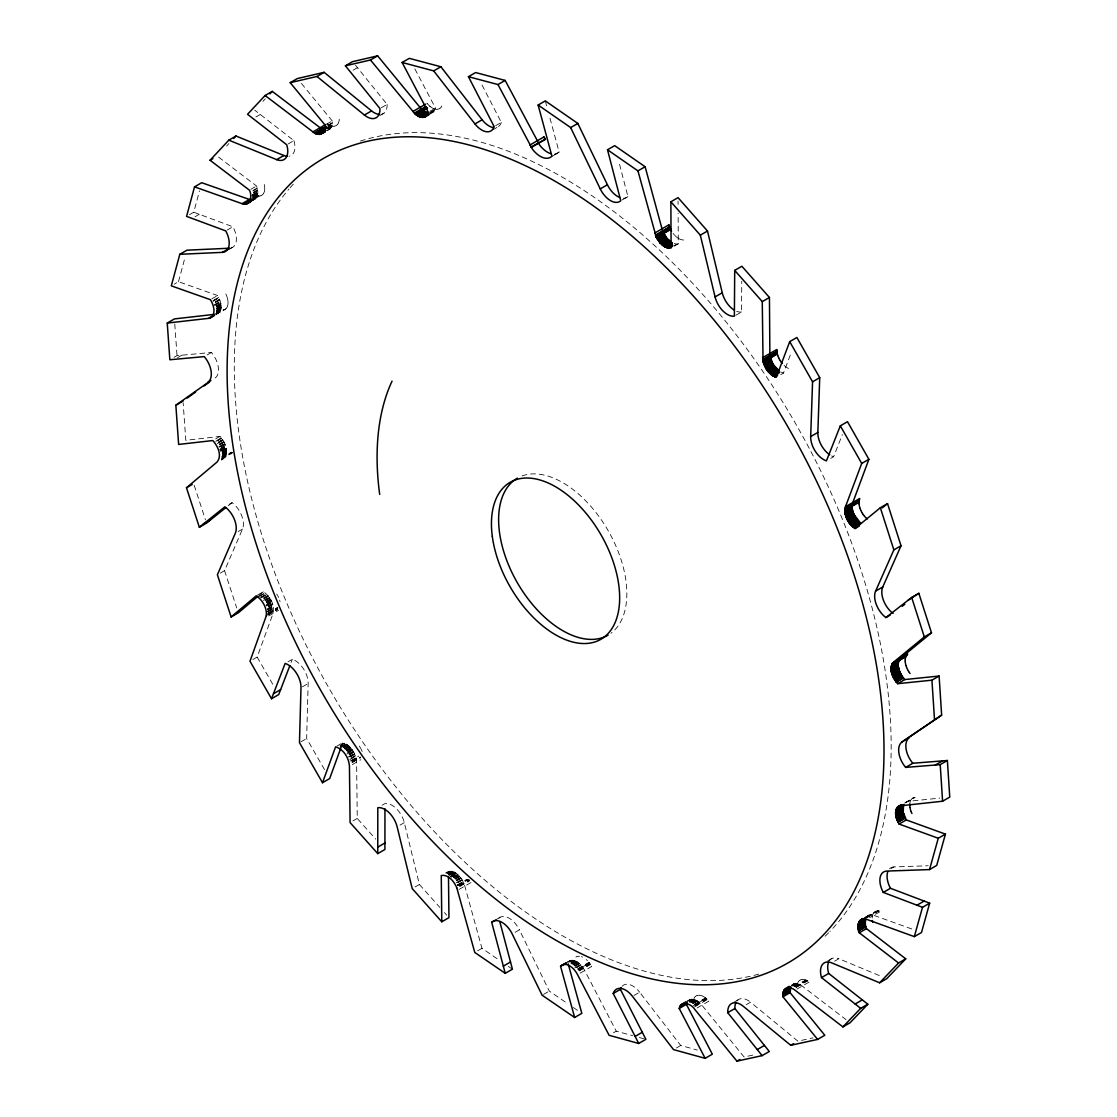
<?xml version="1.0" encoding="UTF-8"?>
<svg xmlns="http://www.w3.org/2000/svg" width="1117" height="1117" viewBox="0 0 1117 1117"><rect width="100%" height="100%" fill="white"/><g stroke="black" fill="none" stroke-linecap="round" stroke-linejoin="round"><path stroke-width="0.75" stroke-dasharray="5 3.75" d="M249.259 199.538L256.198 195.531L259.521 195.992L252.568 199.999C258.949 199.035 258.488 190.532 256.561 185.994L217.229 156.101M735.796 315.301L741.534 311.992L741.758 281.247M215.776 314.715L225.592 309.046L215.972 314.184C224.126 311.866 221.012 300.738 217.592 295.544L178.483 281.707L174.182 284.193M228.008 303.531L228.036 302.19M221.585 460.134C230.688 454.745 225.704 442.346 219.979 436.412L185.799 440.307L183.146 402.79M324.558 769.669L306.644 738.491L308.152 683.506A18.333 10.584 60 0 0 292.319 659.295L288.018 661.781M264.687 189.848L264.743 188.522M872.195 918.104L872.265 916.792M329.766 129.251L331.917 125.928L332.224 120.915L300.641 82.504M339.135 120.594L339.261 119.184M796.966 986.395L797.091 984.999M227.77 305.234L227.966 304.019M909.852 803.43L910.062 802.229M264.38 191.496L264.617 190.309M872.335 916.317L872.586 915.144M338.758 122.172L339.051 120.985M797.175 984.594C797.72 982.304 792.805 983.532 791.702 985.25M189.443 214.715L193.744 212.23L199.496 190.909M178.483 281.707L185.199 256.812M414.868 68.905L435.49 108.112L433.661 111.826L430.296 113.32M227.282 306.728L227.673 305.667M252.847 659.561L257.147 657.075L273.065 613.442C275.201 605.177 270.188 596.296 263.43 591.675L257.706 594.984M340.978 747.594L342.765 742.693C350.933 745.165 356.1 753.919 356.602 762.129L357.258 818.44L375.703 839.132M910.16 801.797L910.55 800.735M780.643 374.753L783.506 373.092L791.408 352.05M291.09 662.479L292.319 659.295M830.727 458.375L833.603 456.727L842.386 434.555M263.835 192.934L264.24 191.915M872.726 914.739L873.145 913.734M220.272 573.133L224.573 570.647L242.501 529.081A18.333 10.584 60 0 0 232.057 502.664L227.756 505.135M338.158 123.54L338.619 122.549M797.636 983.044L798.11 982.066M441.313 106.925L441.857 105.892M866.387 917.378L868.454 915.312L872.279 914.795L913.552 929.609M693.908 998.542L694.453 997.523M226.569 308.013L227.128 307.105M910.704 800.372L911.277 799.465M263.053 194.121L263.64 193.283M873.34 913.371L873.927 912.547M337.32 124.643L337.948 123.861M798.32 981.745L798.948 980.963M687.723 1001.265C691.968 996.434 698.921 1001.237 701.895 1005.202L744.104 1057.003L754.184 1054.797M221.375 459.562L232.238 452.636M440.419 107.958L441.103 107.19M694.676 997.258L695.36 996.504M231.177 453.893L232.113 452.874L222.311 458.528M262.9 101.396L265.246 98.882M226.611 146.062L228.943 143.548M567.729 962.198C573.984 956.543 581.943 964.879 584.708 970.519L616.277 1031.173L632.725 1035.696M226.374 308.292L225.201 309.325M904.63 803.067L908.023 801.364L939.746 798.11M911.486 799.186L912.659 798.18M262.076 195.042L262.816 194.4M259.465 595.012L263.43 591.675M874.164 912.268L874.918 911.64M228.189 505.764L232.057 502.664M336.301 125.481L337.055 124.909M799.213 980.712L799.981 980.154M912.268 798.446L914.963 797.356L905.147 803.025M439.344 108.698L440.154 108.167M695.64 996.294L696.45 995.764M255.947 116.95L260.247 114.465M353.154 70.176L357.454 67.69M288.172 143.939L293.911 140.63L254.718 110.164M326.485 124.224L332.224 120.915M328.035 125.202L332.335 122.73M328.035 125.369L332.335 122.884M328.007 125.676L332.308 123.191M326.038 127.98L332.238 124.406M325.047 128.916L332.112 124.992M327.616 128.413L331.917 125.928M327.518 128.664L331.819 126.179M327.49 128.79L331.791 126.305M328.524 128.916L331.4 127.268M328.272 129.335L331.204 127.547M328.133 129.53L330.995 127.869M327.518 130.312L330.674 128.371M327.407 130.452L330.269 128.79M381.372 107.721L387.11 104.412L355.499 65.275M194.972 216.768L199.273 214.282M250.822 189.318L256.561 185.994M379.71 115.637L384.011 113.152M252.931 190.602L257.189 187.949M253 190.965L257.301 188.48M253.294 192.347L257.608 189.862M253.35 192.696L257.622 190.099M253.377 193.073L257.678 190.588M252.065 195.028L257.804 191.719M252.065 195.363L257.804 192.04M252.079 195.517L257.818 192.194M252.065 195.852L257.804 192.529M252.065 196.774L257.804 193.45M253.433 196.341L257.734 193.855M253.377 196.801L257.734 194.051M253.266 197.541L257.566 195.056M253.126 197.988L257.427 195.503M253.084 198.198L257.385 195.712M253 198.407L257.301 195.922M250.85 199.957L258.879 196.02L251.925 200.027M251.465 200.041L258.404 196.034M252.051 200.013L260.596 195.796M252.791 200.32L255.975 198.323M252.079 200.865L255.137 199.049M429.752 111.421L435.49 108.112M429.347 112.873L435.085 109.564L430.617 112.384M227.17 230.074L232.908 226.765A18.333 10.584 60 0 1 229.571 248.225M429.863 113.683L434.471 110.806M429.417 114.451L433.661 111.826M228.413 249.789L232.713 247.304M495.585 125.76L501.324 122.437L480.813 82.658M492.653 129.935L498.391 126.626M211.853 298.853L217.592 295.544M214.338 299.887L218.639 297.401M212.984 300.892L218.723 297.583M213.152 301.255L218.89 297.932M215.232 301.813L219.532 299.328M219.616 299.579L215.316 302.065L219.672 299.691M215.497 302.567L219.798 300.082M214.492 304.592L220.231 301.283M214.646 305.123L220.328 301.646M214.729 305.5L220.468 302.19M216.433 305.709L220.733 303.224M216.516 306.184L220.817 303.698M216.558 306.393L220.859 303.908M216.6 306.728L220.901 304.243M216.74 307.58L221.04 305.109M216.754 308.152L221.068 305.667M216.782 308.404L221.096 305.918M216.782 308.683L221.082 306.198M216.81 309.381L221.124 306.896M216.768 310.023L221.068 307.538M216.754 310.289L221.068 307.817M216.726 310.512L221.026 308.027M216.684 311.043L220.984 308.557M216.53 311.727L220.831 309.241M216.419 312.16L220.775 309.521M216.335 312.537L220.635 310.051M215.944 313.5L220.342 310.735M215.776 313.835L220.189 311.112M216.461 314.1L219.337 312.439M174.14 357.272L177.017 355.625L211.434 352.469A18.333 10.584 60 0 1 215.218 377.951M177.561 357.663L181.876 355.178M207.134 354.955L211.434 352.469M554.814 154.495L559.114 152.01L549.313 115.735M552.119 156.352L557.858 153.043M622.197 199.915L627.936 196.606L618.734 161.253M215.665 438.897L219.979 436.412M217.033 440.433L221.334 437.948M215.707 441.41L221.445 438.101M217.368 440.908L221.683 438.423M218.29 442.137L222.59 439.651M218.415 442.36L222.73 439.875M218.499 442.458L222.8 439.972M217.284 443.672L223.023 440.363M219.407 443.952L223.707 441.48M219.588 444.315L223.972 441.983L219.672 444.468M219.854 444.859L224.154 442.374M218.932 446.688L224.671 443.379M219.127 447.177L224.866 443.868M220.663 446.563L224.964 444.077M220.789 446.912L225.089 444.44M221.152 447.805L225.452 445.32M219.909 449.257L225.634 445.934M219.993 449.523L225.732 446.2M220.077 449.83L225.816 446.521M220.3 450.584L226.039 447.275M220.454 451.324L226.192 448.001M221.976 450.793L226.276 448.322M222.004 451.059L226.304 448.573M222.129 451.659L226.43 449.174M222.213 452.497L226.514 450.011M222.255 452.832L226.556 450.36M222.255 453.027L226.556 450.542M222.297 453.502L226.611 451.017M222.283 454.41L226.583 451.924M222.269 454.898L226.597 452.273M222.269 455.219L226.569 452.734M222.101 456.183L226.402 453.697M222.032 456.588L226.36 454.033M222.004 456.797L226.304 454.312M221.585 458.054L231.526 452.12M221.389 458.431L231.428 452.399M222.437 458.305L232.448 452.413M673.774 245.67L678.284 243.785L678.117 213.04M673.984 246.271L678.284 243.785M238.2 531.566L242.501 529.081M259.2 596.031L265.078 592.82M259.605 596.38L265.343 593.071M260.666 597.302L266.405 593.993M260.847 597.483L266.67 594.244M261.21 597.874L266.949 594.551M263.5 597.944L267.801 595.459M263.752 598.251L268.164 595.892M264.115 598.712L268.415 596.227M263.375 600.415L269.113 597.092M265.106 600.024L269.406 597.553M265.246 600.22L269.546 597.735M265.441 600.541L269.755 598.07M265.986 601.351L270.286 598.866M266.307 601.951L270.621 599.466M266.46 602.203L270.761 599.717M266.614 602.51L270.914 600.024M267.019 603.222L271.319 600.737M267.354 603.976L271.654 601.491M266.069 605.107L271.808 601.798M266.167 605.372L271.906 602.063M266.446 605.986L272.185 602.677M268.192 606.042L272.492 603.557M268.317 606.405L272.632 603.92M268.387 606.615L272.688 604.129M268.555 607.103L272.855 604.618M267.368 608.96L273.106 605.651M267.48 609.351L273.218 606.028M267.508 609.505L273.246 606.196M267.591 609.868L273.33 606.559M267.759 611.013L273.497 607.704M267.829 611.404L273.567 608.095M267.829 611.502L273.567 608.193M267.871 611.739L273.595 608.43M267.898 613.051L277.812 607.327M267.912 613.401L277.826 607.634L267.885 613.708M267.885 613.875L277.784 608.151M267.871 614.476L277.77 608.765M267.787 614.839L277.686 609.1M267.745 615.16L277.658 609.435M268.764 615.928L278.622 610.231M302.414 686.815L308.152 683.506M300.906 741.814L306.644 738.491M337.027 746.002L342.765 742.693M339.931 745.597L344.357 743.168M340.336 745.793L344.636 743.308M340.001 747.119L345.921 743.922M340.266 747.287L346.005 743.964M342.011 746.659L346.312 744.173M342.933 747.231L347.247 744.76M343.212 747.455L347.652 745.053M343.631 747.79L347.945 745.304M344.427 748.418L348.727 745.933M344.79 748.767L349.09 746.282M344.944 748.907L349.258 746.421M345.209 749.172L349.509 746.687M345.851 749.8L350.152 747.315M346.284 750.303L350.584 747.818M346.479 750.498L350.78 748.027M346.689 750.764L350.989 748.278M347.205 751.378L351.506 748.893M347.68 752.034L351.981 749.549M347.89 752.299L352.19 749.814M348.043 752.551L352.344 750.066M346.996 753.919L352.735 750.61M348.937 753.933L353.237 751.448M349.146 754.254L353.447 751.769M349.258 754.464L353.558 751.978M349.537 754.924L353.838 752.439M348.602 756.768L354.34 753.458M348.797 757.144L354.536 753.835M350.291 756.474L354.592 753.989M350.473 756.837L354.773 754.352M350.933 758.038L355.234 755.553M351.143 758.541L355.401 755.944M349.803 759.616L355.527 756.307M350.207 761.04L358.725 756.125M351.757 760.607L358.836 756.474M351.799 760.733L358.878 756.642M351.869 761.138L358.906 756.879M352.037 761.836L360.512 756.935M352.078 762.269L360.554 757.354M352.148 762.632L360.623 757.745M352.302 764.614L360.777 759.728M352.958 820.925L357.258 818.44M382.098 805.231L384.96 803.57A18.333 10.584 60 0 1 404.312 822.657L419.392 884.482L439.861 907.437M399.998 825.142L404.312 822.657M415.091 886.968L419.392 884.482M445.557 873.005C454.284 866.974 462.745 878.479 464.812 886.116L481.958 948.333L499.955 960.648M446.8 872.754L450.053 871.106M446.73 873.606L451.296 871.162M447.289 873.731L451.589 871.246M448.168 873.913L452.483 871.428M448.462 874.025L452.874 871.567M448.88 874.192L453.181 871.707M449.662 874.499L453.963 872.014M450.053 874.709L454.354 872.223M450.207 874.779L454.521 872.293M449.048 875.77L454.787 872.461M451.17 875.323L455.485 872.852M451.659 875.672L455.959 873.187M450.43 876.636L456.169 873.312M450.668 876.817L456.406 873.508M451.24 877.236L456.979 873.927M453.237 876.915L457.537 874.429M453.474 877.11L457.775 874.625M453.67 877.292L457.97 874.806M454.13 877.711L458.431 875.225M454.773 878.395L459.073 875.91M455.024 878.646L459.324 876.161M455.164 878.828L459.478 876.342M455.527 879.205L459.827 876.719M456.197 880.084L460.511 877.599M456.462 880.405L460.762 877.92M456.56 880.559L460.874 878.074M456.811 880.866L461.112 878.381M456.085 882.793L461.824 879.484M457.816 882.43L462.061 879.847M457.97 882.653L462.27 880.168M457.272 884.873L467.171 879.149M457.481 885.25L467.353 879.484M457.537 885.362L467.451 879.651M457.635 885.613L467.534 879.889M459.157 884.957L469.014 879.274M459.492 885.641L469.349 879.945M459.645 886.102L469.503 880.391M459.813 886.479L469.671 880.782M459.073 889.425L471.765 882.109M495.892 919.71L500.193 917.239M477.657 950.818L481.958 948.333M515.105 932.332L519.405 929.847L549.285 991.072L567.673 1003.666M566.808 962.309L570.145 960.508M568.008 961.946L571.122 960.271M568.358 961.905L571.499 960.243M569.321 961.849L572.197 960.187M569.684 961.891L572.7 960.243M569.838 961.891L572.965 960.299M570.731 962.03L573.607 960.383M571.206 962.184L574.264 960.564M571.639 962.323L574.515 960.662M570.773 963.329L575.073 960.843M571.359 963.608L575.66 961.123M571.597 963.706L575.897 961.22M571.806 963.817L576.107 961.332M572.281 964.055L576.581 961.569M572.965 964.502L577.266 962.016M573.244 964.655L577.545 962.17M573.412 964.781L577.712 962.296M573.789 965.032L578.089 962.547M574.571 965.674L578.871 963.189M574.864 965.898L579.178 963.413M574.99 966.01L579.29 963.524M575.269 966.233L579.569 963.762M574.71 967.936L580.449 964.627M580.742 964.906L576.442 967.392L580.812 964.99M576.693 967.657L580.994 965.172M577.671 968.83L588.91 962.337L591.647 966.512L578.969 973.829M577.908 969.095L589.413 962.98L578.173 969.472M578.02 969.249L589.273 962.756L587.765 960.983M578.285 969.626L589.539 963.133L591.647 966.512M578.746 970.212L589.985 963.72M578.997 970.631L590.251 964.166M579.234 970.994L590.488 964.502M543.546 994.381L549.285 991.072M905.315 802.453L914.963 797.356M633.898 995.512L639.636 992.203L680.714 1045.47L697.357 1050.064M891.073 868.593L893.935 866.932L928.157 865.745M613.415 1032.82L616.277 1031.173M686.634 1001.432L690.348 999.408M687.89 1001L691.13 999.282M688.756 1000.846L691.618 999.198M689.287 1000.874L692.149 999.226M689.496 1000.86L692.554 999.24M690.124 1000.916L693.001 999.268M689.357 1001.907L693.657 999.422M689.608 1001.949L693.922 999.464M689.775 1002.005L694.076 999.52M690.138 1002.089L694.453 999.603M690.934 1002.41L695.235 999.924M691.228 1002.521L695.668 1000.106M691.646 1002.703L695.947 1000.218M692.568 1003.234L696.868 1000.762M692.875 1003.401L697.259 1000.986M693.154 1003.583L697.455 1001.097M694.257 1004.392L705.497 997.9L708.834 1001.195L696.156 1008.511M694.509 1004.588L706.07 998.375L693.392 1005.691M694.551 1004.616L705.888 998.193M694.956 1004.979L706.209 998.486L708.834 1001.195M695.486 1005.412L706.74 998.919M695.793 1005.747L707.061 999.282M694.662 1006.85L707.34 999.533M864.572 917.685L869.152 915.032M865.089 917.42L869.612 914.865M866.247 917.225L877.501 910.732L880.81 911.207L869.571 917.699M866.471 917.183L878.018 910.704L880.81 911.207M866.89 917.197L878.144 910.704L876.398 910.913M867.364 917.183L878.618 910.69M867.686 917.252L879.219 910.788M733.771 1002.34L738.072 999.855M746.254 1004.714L750.554 1002.228L797.901 1041.17L813.036 1037.847M676.413 1047.955L680.714 1045.47M827.543 961.011L831.844 958.526M791.381 985.292L794.606 983.532M792.051 985.11L794.913 983.449M791.325 985.906L795.876 983.393M791.688 985.892L796.253 983.393M834.553 961.22L838.853 958.735L880.405 975.993M792.819 986.018L797.412 983.574L800.652 984.887L845.988 1019.598M793.196 986.088L797.664 983.63M794.452 986.479L805.706 979.986L809.239 981.997L796.561 989.313M794.718 986.562L806.279 980.223M795.039 986.716L806.418 980.279L807.284 980.726M795.709 986.995L806.949 980.503M796.044 987.219L807.312 980.74L809.239 981.997M796.351 987.372L807.605 980.88M575.855 957.115L576.777 956.599M913.608 797.664L912.757 798.11M225.103 309.395L222.911 310.177M260.903 195.67L261.797 195.252M875.197 911.444L876.105 911.025M335.086 126.026L335.98 125.662M800.303 979.972L801.196 979.623M438.101 109.159L439.023 108.852M696.771 995.624L697.706 995.331M577.084 956.501L578.061 956.264M677.028 244.023L674.207 243.66M333.732 126.249L334.737 126.123M801.545 979.525L802.564 979.414M436.705 109.284L437.724 109.215M698.069 995.275L699.102 995.219M578.438 956.236L579.5 956.236M258.055 195.964L256.198 195.531M682.417 239.932L683.59 240.001M332.238 126.151L333.355 126.263M802.941 979.4L804.058 979.525M435.211 109.103L436.3 109.271M699.507 995.233L700.596 995.415M680.867 239.541L682.04 239.848M639.301 1037.511L645.877 1039.327M783.506 373.092L780.532 371.947M331.861 126.095L330.018 125.481M804.435 979.595L806.097 980.112M433.633 108.614L434.792 109.005M701.015 995.512L702.188 995.917M193.744 212.23L232.908 226.765M581.454 956.655L582.599 957.115M330.604 125.704L327.058 123.736L329.878 125.425M679.276 238.856L680.448 239.373M787.29 367.828L788.56 368.456M432 107.804L433.214 108.433M702.607 996.099L703.808 996.741M677.67 237.865L678.843 238.605M785.684 366.767L786.885 367.577M573.342 1007.534L578.997 1011.416M508.263 966.345L512.424 969.179M431.609 107.567L429.738 106.185M704.213 996.978L705.804 998.123M676.092 236.622L677.223 237.544M430.31 106.66L426.959 103.392L429.598 106.073M784.12 365.441L785.265 366.432M586.243 959.517L587.388 960.62M674.57 235.129L675.659 236.232M444.412 912.547L446.674 915.102M673.132 233.425L674.165 234.682M359.283 746.058L360.177 747.441M276.695 594.049L277.561 595.459M257.147 657.075L273.525 685.587M360.498 747.971L361.28 749.451M277.868 596.017L278.594 597.483M225.829 293.925L226.556 295.572M361.545 749.982L362.187 751.546M226.737 296.075L227.268 297.639M224.573 570.647L236.72 607.955M194.19 485.281L205.444 519.824M279.627 600.122L280.06 601.644M545.291 100.893L547.525 109.145M227.407 298.183L227.756 299.691M264.24 184.473L264.575 186.092M227.84 300.236L228.008 301.66M264.631 186.581L264.743 188.033M174.769 323.93L177.017 355.625M448.42 871.358L448.462 874.779M678.061 201.074L678.075 204.495M758.764 974.108A464.49 268.178 60 0 1 336.845 701.56A464.49 268.178 60 0 1 288.996 189.024M290.071 187.768A464.49 268.178 60 0 1 293.366 184.123M360.344 141.091A464.49 268.178 60 0 1 789.928 413.946A464.49 268.178 60 0 1 829.861 931.522M828.646 932.765A464.49 268.178 60 0 1 823.662 937.61M559.114 152.01A20.357 11.756 60 0 1 554.786 154.104M501.324 122.437A18.333 10.584 60 0 1 495.306 127.645M387.11 104.412A18.333 10.584 60 0 1 381.037 114.395M293.911 140.63A18.333 10.584 60 0 1 289.331 156.171M498.88 918.174A18.333 10.584 60 0 1 519.405 929.847M622.113 986.269A18.333 10.584 60 0 1 639.636 992.203M736.899 1001A18.333 10.584 60 0 1 750.554 1002.228M829.4 960.676A18.333 10.584 60 0 1 838.853 958.735M889.509 868.817A18.333 10.584 60 0 1 893.935 866.932M833.603 456.727A18.333 10.584 60 0 1 831.648 455.918M741.534 311.992A18.333 10.584 60 0 1 736.005 311.029M627.936 196.606A18.333 10.584 60 0 1 623.384 198.254M522.016 475.954A90.659 52.345 60 0 1 608.751 531.678A90.659 52.345 60 0 1 610.971 633.241"/><path stroke-width="1.5" d="M384.96 808.722L384.918 849.478L377.755 853.625L377.797 807.717A18.333 10.584 60 0 1 397.135 826.803L412.229 888.615L441.787 921.79L448.95 917.643L448.475 876.496M734.707 270.398L762.269 301.618L763.051 361.601L766.374 369.238L771.847 375.13L779.024 370.998L772.838 363.933L769.878 355.555L769.445 297.485L741.87 266.251L734.707 270.398L734.372 316.139A18.333 10.584 60 0 1 715.075 296.913L700.331 235.156L670.87 201.8L678.047 197.653L707.494 231.024L722.252 292.766A18.333 10.584 60 0 0 734.023 309.967M858.61 922.879C870.562 912.128 862.617 923.522 866.457 928.632L905.747 958.847L898.571 962.994L859.28 932.779C856.125 927.333 858.596 916.122 866.694 919.361L914.32 936.632L921.497 932.5L929.665 903.164L890.458 888.28L883.282 892.413L922.502 907.311L929.665 903.164M896.434 808.89L903.611 804.743L903.164 812.241L906.278 819.92L945.429 834.12L938.266 838.253L899.101 824.053C896.029 819.012 893 809.741 899.269 805.929M909.769 805.259L909.797 803.919M899.283 805.929L942.594 801.224L949.757 797.091L947.384 760.495L940.207 764.628L905.65 767.407A18.333 10.584 60 0 1 902.019 741.981L941.645 715.131L939.104 676.036L931.941 680.183L897.607 683.688C892.958 678.48 888.909 670.284 892.385 663.484L907.59 654.087L892.399 663.47M939.104 676.036L904.784 679.555C899.939 674.165 895.178 664.503 900.637 658.095L931.494 632.78L918.844 593.309L911.681 597.455L885.907 617.561A18.333 10.584 60 0 1 875.602 591.116L893.851 549.899L901.028 545.766L887.526 503.599L880.35 507.732L854.98 528.536C848.669 524.222 844.243 516.417 844.983 508.668L859.099 500.5L859.573 498.601L845.457 506.755L844.997 508.654M853.486 527.489L860.649 523.342L853.821 514.225L852.313 509.464L852.201 504.2L868.886 459.31L847.496 421.695L840.319 425.842L826.426 460.86A18.333 10.584 60 0 1 810.691 436.565L812.562 381.805L789.705 341.634L796.868 337.488L819.724 377.658L817.853 432.433A18.333 10.584 60 0 0 829.68 454.745M859.573 498.601L858.973 502.287L844.857 510.441M783.52 991.198L790.696 987.051L790.096 992.664L824.807 1035.264L817.63 1039.41L782.933 996.811L783.799 990.5L789.049 986.465M789.998 990.863L782.822 995.01M782.975 993.139L790.166 988.908M266.349 615.662L249.985 661.222L271.529 698.739L278.705 694.592L289.861 665.676M844.843 510.134L859.001 501.631M859.099 500.528L859.001 501.463L844.885 509.771M905.203 659.533L905.384 658.248M322.59 133.398L324.754 130.075L325.061 125.062L290.211 82.672L297.373 78.539L324.139 72.326L371.556 110.904A18.333 10.584 60 0 0 379.291 114.437M266.349 615.649C267.019 607.899 262.621 600.094 256.268 595.808L231.121 616.961L217.396 574.794L235.324 533.228A18.333 10.584 60 0 0 224.894 506.797L199.343 527.252L186.483 487.766L217.061 462.047C222.423 455.527 217.717 445.962 212.802 440.545L178.636 444.44L175.844 405.234L210.904 380.436M250.85 199.957L201.702 182.713L194.526 186.86L186.581 216.377L225.732 230.898A18.333 10.584 60 0 1 222.409 252.358L179.809 254.313L171.306 285.854L210.415 299.691C213.864 304.885 216.921 316.013 208.795 318.331L167.243 323.064L169.84 359.758L204.257 356.616A18.333 10.584 60 0 1 208.041 382.084M883.282 892.413A18.333 10.584 60 0 1 886.772 871.078L929.526 869.584L938.266 838.253M914.32 936.632L922.502 907.311M945.429 834.12L936.702 865.438L929.526 869.584M679.667 1006.906L686.969 1002.549L686.369 1004.323L712.325 1054.183L705.162 1058.33L679.206 1008.456C680.881 999.855 691.618 1003.974 694.718 1009.335L736.941 1061.15L762.115 1055.635L769.292 1051.488L734.916 1008.539A18.333 10.584 60 0 1 735.977 1002.48M905.454 657.843L906.055 656.126M271.529 698.739L285.142 663.428A18.333 10.584 60 0 1 300.99 687.653L299.468 742.637L322.506 782.71L335.589 746.84C343.757 749.312 348.937 758.052 349.439 766.276L350.082 822.573L377.755 853.625M340.978 747.594L329.669 778.577L322.506 782.71M789.705 341.634L776.329 377.239L771.847 375.13M845.457 506.755L861.71 463.443L868.886 459.31M907.59 654.087L905.831 656.628L891.715 664.783M875.602 591.116L882.765 586.97L901.028 545.766M686.787 1002.884L679.625 1007.031M906.641 655.093L891.938 664.28M896.532 808.61L903.709 804.477M265.092 95.504L312.942 131.876C317.437 137.251 331.484 130.857 320.118 127.743L272.269 91.371L265.092 95.504L247.541 114.297L286.734 144.763A18.333 10.584 60 0 1 276.695 159.633L228.817 140.156L210.052 160.234L249.398 190.141C252.54 195.559 250.222 206.827 242.096 203.685L194.526 186.86M269.923 93.87L272.269 91.371M233.635 138.522L235.98 136.023L283.872 155.5A18.333 10.584 60 0 0 287.627 156.324M828.549 962.24A18.333 10.584 60 0 0 828.688 973.438L867.825 1004.211L860.662 1008.344L821.512 977.584A18.333 10.584 60 0 1 831.69 962.868L879.624 982.792L898.571 962.994M905.747 958.847L886.786 978.646L879.624 982.792M785.446 988.531L789.077 987.54L793.489 989.034L842.916 1026.886L860.662 1008.344M867.825 1004.211L850.093 1022.753L842.916 1026.886M568.19 963.845L581.831 1013.342L574.655 1017.489L560.566 966.345C566.766 960.634 574.822 969.067 577.545 974.666L609.114 1035.305L638.715 1043.46L645.877 1039.327L620.396 989.341A18.333 10.584 60 0 1 621.122 987.651M258.139 596.129L238.298 612.828L231.121 616.961M882.179 507.97L887.526 503.599M893.474 662.227L924.317 636.927L931.494 632.78M225.606 507.83L206.505 523.105L199.343 527.252M902.187 606.308L904.798 604.283M918.844 593.309L908.037 600.29M187.223 398.071L195.615 392.039M204.02 385.993L209.619 381.972M902.019 741.981L941.645 715.131M290.211 82.672L316.963 76.473L324.139 72.326M345.404 65.805L352.581 61.658L377.63 55.85L420.02 107.4L424.474 111.477L428.272 113.11L421.095 117.257L414.965 113.794L370.467 59.997L345.404 65.805L379.934 108.544A18.333 10.584 60 0 1 364.393 115.037L316.963 76.473M228.817 140.156L235.98 136.023M370.467 59.997L377.63 55.85M210.052 160.234L212.928 158.586M421.095 117.257L425.521 116.726L428.314 112.259L402.134 62.482L409.311 58.349L440.866 66.755L482.139 119.784A18.333 10.584 60 0 0 493.519 127.589M312.942 131.876L325.661 124.532M314.589 132.979L325.927 126.43M314.868 133.118L326.234 126.584M315.231 133.356L325.187 127.603M315.762 133.565L325.717 127.827M315.902 133.621L325.857 127.883M316.097 133.733L326.178 128.036M316.488 133.858L323.651 129.726M317.577 134.222L324.74 130.075M317.828 134.263L325.005 130.131M318.122 134.291L326.164 130.284M318.987 134.431L325.089 131.108M319.239 134.417L323.916 131.904M276.695 159.633L283.872 155.5M319.616 134.389L325.061 131.764M320.314 134.361L325.047 131.974M402.134 62.482L433.703 70.888L440.866 66.755M364.393 115.037L371.556 110.904M242.096 203.685L249.259 199.538M243.674 204.09L251.13 199.971M244.288 204.188L251.465 200.041M244.763 204.16L250.501 200.851M244.888 204.16L250.92 200.865M245.405 204.132L251.143 200.823M246.34 203.992L251.367 201.144M247.499 203.531L250.362 201.87M433.703 70.888L474.962 123.917A18.333 10.584 60 0 0 494.147 126.584L468.442 76.696L475.605 72.549L505.149 80.424L539.762 145.224A20.357 11.756 60 0 0 551.156 153.783M412.857 111.532L425.577 104.188M414.351 113.194L425.689 106.646M414.63 113.445L425.982 106.925M414.965 113.794L426.303 107.246M415.482 114.227L426.82 107.679M415.622 114.339L426.959 107.791M415.803 114.506L427.141 107.972M415.943 114.618L427.28 108.07M416.194 114.8L427.532 108.265M417.297 115.609L424.655 111.574M417.576 115.777L424.739 111.644M417.884 115.945L425.06 111.812M179.809 254.313L186.986 250.18L229.571 248.225M418.805 116.475L425.982 112.328M419.098 116.587L426.261 112.454M419.224 116.657L426.387 112.51M419.517 116.754L426.68 112.622M420.313 117.076L427.476 112.929M420.676 117.159L428.006 113.068M421.751 117.411L428.928 113.264M422.184 117.425L428.118 114.143M422.589 117.439L428.328 114.129M423.12 117.453L428.858 114.143M423.608 117.369L428.286 114.814M424.39 117.229L428.9 114.66M468.442 76.696L497.973 84.557L505.149 80.424M222.409 252.358L228.147 249.049M474.962 123.917L482.139 119.784M497.973 84.557L532.586 149.371A20.357 11.756 60 0 0 551.938 156.143L538.129 105.04L545.291 100.893L577.824 123.442L607.411 184.752A18.333 10.584 60 0 0 619.642 197.458M167.243 323.064L174.406 318.917L214.241 314.38M208.795 318.331L214.534 315.008M210.136 317.996L214.45 315.511M529.821 145.098L543.937 136.944L545.347 139.29L531.231 147.444M530.994 147.109L545.347 139.29M538.129 105.04L570.647 127.575L577.824 123.442M607.508 149.776L614.671 145.643L645.123 166.74L662.604 231.024L666.877 238.312L671.889 242.612L664.727 246.759L659.7 242.459L656.265 237.111L637.947 170.887L607.508 149.776L620.759 200.739A18.333 10.584 60 0 1 600.248 188.885L570.647 127.575M175.844 405.234L183.02 401.087M600.248 188.885L607.411 184.752M637.947 170.887L645.123 166.74M186.483 487.766L192.222 484.457M654.744 233.048L668.86 224.894L670.647 229.46L656.531 237.614M655.442 235.17L669.558 227.016L668.86 224.894M655.609 235.561L669.558 227.016M655.763 236.008L669.879 227.854M656.084 236.692L670.2 228.538L669.725 227.421M656.168 236.86L670.284 228.72L671.526 231.065M656.265 237.111L670.382 228.957M656.349 237.279L670.437 229.069M657.271 238.996L664.433 234.849M664.587 235.073L657.466 239.317L664.643 235.184M657.718 239.694L664.88 235.547M658.416 240.783L665.592 236.65M658.667 241.104L665.83 236.958M658.765 241.258L665.927 237.111M659.016 241.579L666.193 237.432M659.7 242.459L666.877 238.312M660.049 242.836L667.226 238.703M660.189 243.017L667.366 238.87M660.454 243.269L667.617 239.136M661.082 243.967L668.259 239.82M661.543 244.386L668.72 240.239M661.739 244.567L668.915 240.434M661.976 244.763L669.153 240.63M662.535 245.279L669.711 241.132M663.121 245.698L670.284 241.551M663.358 245.894L670.521 241.747M663.554 246.019L670.731 241.872M664.029 246.368L671.205 242.221M664.727 246.759L672.169 242.78M664.992 246.927L672.336 242.864M665.16 246.997L671.289 243.897M665.55 247.22L672.071 244.218M666.332 247.527L672.49 244.386M666.765 247.695L671.345 245.321M667.044 247.806L672.225 245.517M667.924 248.002L672.532 245.6M668.301 248.086L672.336 246.494M700.331 235.156L707.494 231.024M202.945 524.362L210.122 520.229M715.075 296.913L722.252 292.766M762.269 301.618L769.445 297.485M762.562 357.719L776.678 349.579L777.306 353.963L763.19 362.117M762.702 359.702L776.818 351.548L776.678 349.579M762.771 360.093L776.818 351.548M762.813 360.498L776.929 352.358M762.967 361.182L777.083 353.042L776.887 351.939M763.009 361.363L777.125 353.223L777.809 355.639M777.167 353.447L763.093 361.768L777.209 353.628M763.595 363.542L770.772 359.409M763.693 363.779L770.87 359.646L763.735 363.891M763.888 364.296L771.065 360.163M764.349 365.496L771.526 361.35M764.531 365.845L771.693 361.713M764.587 366.013L771.763 361.88M764.782 366.39L771.959 362.257M765.285 367.409L772.447 363.262M765.55 367.87L772.727 363.723M765.662 368.079L772.838 363.933M765.871 368.401L773.048 364.268M766.374 369.238L773.536 365.105M766.765 369.797L773.927 365.65M766.918 370.034L774.095 365.901M767.128 370.299L774.29 366.167M767.602 370.97L774.765 366.823M768.119 371.584L775.282 367.437M768.328 371.849L775.491 367.702M768.51 372.045L775.687 367.898M768.943 372.547L776.106 368.401M769.585 373.19L776.762 369.043M769.836 373.455L777.181 369.448M770.367 373.944L777.544 369.811M771.149 374.572L778.326 370.439M771.442 374.823L778.619 370.69M771.568 374.907L778.744 370.774M772.782 375.717L778.507 372.408M773.09 375.926L778.912 372.659M773.355 376.094L779.094 372.785M774.444 376.597L777.32 374.949M774.765 376.75L777.641 375.103L774.863 376.792M812.562 381.805L819.724 377.658M273.456 693.755L280.632 689.608M810.691 436.565L817.853 432.433M845.024 508.333L859.141 500.193M844.899 509.003L859.015 500.863M844.885 511.74L852.062 507.593M844.913 511.977L852.089 507.83L844.927 512.075M844.983 512.466L852.159 508.319M845.15 513.611L852.313 509.464M845.234 513.974L852.397 509.827M845.262 514.127L852.425 509.994M845.36 514.518L852.536 510.371M845.611 515.537L852.788 511.391M845.778 516.026L852.955 511.893M845.834 516.249L853.011 512.103M845.974 516.599L853.151 512.452M846.281 517.492L853.444 513.345M846.546 518.106L853.723 513.96M846.644 518.372L853.821 514.225M846.798 518.679L853.974 514.532M847.133 519.419L854.296 515.286M847.524 520.145L854.7 515.998M847.677 520.452L854.854 516.305M847.831 520.704L854.994 516.557M848.152 521.29L855.329 517.157M848.683 522.114L855.859 517.967M848.892 522.435L856.069 518.302M849.032 522.63L856.194 518.483M849.325 523.077L856.502 518.93M850.009 523.943L857.186 519.81M850.26 524.278L857.549 520.271M850.623 524.725L857.8 520.578M851.475 525.632L858.652 521.485M851.754 525.939L858.931 521.807M851.838 526.023L859.015 521.876M852.02 526.205L859.182 522.058M853.081 527.126L860.244 522.993M853.346 527.378L860.565 523.259M854.98 528.536L859.28 526.065M377.755 847.147L384.932 843M885.907 617.561L890.207 615.076M892.19 663.693L906.306 655.553M891.799 664.531L905.957 656.265M898.543 661.655L891.338 665.983L898.487 661.92M891.268 666.402L898.431 662.255M891.101 667.352L898.277 663.219M898.263 663.54L891.087 667.673L898.25 663.666M891.073 668.161L898.25 664.015M891.045 669.069L898.222 664.922M891.087 669.53L898.263 665.397M891.087 669.725L898.263 665.592M891.143 670.06L898.305 665.927M891.212 670.898L898.389 666.765M891.338 671.512L898.501 667.366M891.366 671.764L898.543 667.617M891.436 672.071L898.613 667.924M891.589 672.811L898.766 668.664M891.813 673.565L898.99 669.418M891.897 673.872L899.059 669.725M891.98 674.137L899.157 669.991M892.176 674.752L899.339 670.619M892.525 675.645L899.702 671.499M892.651 675.994L899.827 671.848M892.748 676.204L899.925 672.071M892.944 676.707L900.12 672.56M893.446 677.712L900.623 673.565M893.628 678.089L900.805 673.956M893.726 678.242L900.888 674.11M893.893 678.605L901.07 674.459M894.577 679.722L901.754 675.59M901.977 675.967L894.801 680.099L902.047 676.064M895.01 680.435L902.187 676.288M895.918 681.663L903.081 677.53M903.346 677.893L896.141 681.984L903.43 677.991M897.607 683.688L904.784 679.555M499.774 921.553L512.424 969.179L505.247 973.326L491.703 922.321L496.018 919.836M503.334 966.121L510.511 961.988M561.446 965.437L565.844 962.994M560.566 966.345L566.305 963.022M905.65 767.407L912.812 763.26L947.384 760.495M935.334 765.019L942.511 760.886M898.152 806.6L901.503 804.603M897.314 807.396L901.768 804.729M897.16 807.619L901.475 805.134M896.7 808.275L902.438 804.966M896.141 809.574L903.304 805.427M896.043 809.951L903.22 805.804M895.988 810.09L903.164 805.957M895.946 810.383L903.108 806.237M895.778 811.054L902.955 806.921M895.694 811.794L902.899 807.451M895.694 812.073L902.857 807.926M895.639 812.715L902.801 808.568M895.666 813.399L902.829 809.267M895.652 813.679L902.829 809.532M895.68 813.93L902.857 809.783M895.708 814.502L902.871 810.356M895.834 815.354L903.011 811.207M895.876 815.689L903.039 811.542M895.918 815.899L903.094 811.766M895.988 816.373L903.164 812.241M896.253 817.407L903.43 813.26M896.337 817.784L903.513 813.637M896.393 817.951L903.569 813.804M896.49 818.314L903.653 814.167M896.909 819.501L904.086 815.368M904.212 815.773L897.091 820.018L904.267 815.885M897.174 820.269L904.351 816.122M897.817 821.665L904.993 817.518M898.012 822.07L905.175 817.923M898.054 822.196L905.231 818.049M899.101 824.053L906.278 819.92M638.715 1043.46L613.219 993.488L620.396 989.341M681.049 1004.797L685.531 1002.117M680.239 1005.789L686.299 1002.089M679.206 1008.456L686.369 1004.323M635.112 1036.408L642.289 1032.276M860.272 920.171L863.134 918.509M859.811 920.701L862.924 918.76M859.434 921.134L863.734 918.649M859.224 921.525L863.525 919.04M859.029 921.874L864.851 918.356M858.778 922.335L864.516 919.026M858.47 923.298L865.689 918.956M858.331 923.745L865.507 919.612M858.219 924.471L865.396 920.324M858.163 924.75L865.34 920.603M858.149 924.932L865.326 920.799M858.093 925.337L865.27 921.19M858.079 926.258L865.256 922.111M858.079 926.747L865.228 922.447M858.065 927.068L865.242 922.921M858.191 928.199L865.368 924.052M858.219 928.576L865.396 924.429M858.247 928.688L865.41 924.541M858.261 928.911L865.438 924.764M858.568 930.293L865.731 926.161M865.815 926.565L858.68 930.824L865.843 926.691M859.28 932.779L866.457 928.632M762.115 1055.635L727.739 1012.672L734.916 1008.539M916.959 905.203L924.136 901.07M784.539 989.397L789.244 986.493M783.994 990.221L789.942 986.59M783.799 990.5L789.537 987.191M783.366 991.575L790.571 987.302M783.268 991.826L790.445 987.679M783.073 992.748L790.236 988.601M782.933 993.334L790.11 989.187M782.849 994.549L790.026 990.402M782.835 994.898L789.998 990.709M782.933 996.811L790.096 992.664M821.512 977.584L828.688 973.438M736.941 1061.15L739.803 1059.488M757.27 1049.561L764.433 1045.428M855.133 1004.015L862.31 999.869M727.739 1012.672A18.333 10.584 60 0 1 743.377 1006.375L790.738 1045.303L793.601 1043.655M790.738 1045.303L817.63 1039.41M669.474 248.156L671.108 247.932L670.87 201.8M705.162 1058.33L673.537 1049.617L632.459 996.336A18.333 10.584 60 0 0 613.219 993.488M574.655 1017.489L542.108 995.205L512.228 933.994A18.333 10.584 60 0 0 491.703 922.321M505.247 973.326L474.781 952.466L456.783 887.764M865.954 517.869L867.197 518.986M864.488 516.263L865.591 517.478M781.244 362.159L782.235 363.43M863.148 514.476L864.125 515.803M908.987 672.057L910.034 673.523M779.987 360.26L780.881 361.643M861.947 512.549L862.799 513.96M543.937 136.944L545.11 138.955M907.828 670.102L908.693 671.568M840.319 425.842L861.71 463.443M778.898 358.236L779.666 359.716M860.914 510.525L861.64 511.991M906.864 668.064L907.562 669.558M911.207 811.864L911.933 813.511M778.004 356.141L778.647 357.705M860.09 508.444L860.662 509.952M906.096 665.983L906.641 667.491M456.769 887.736C454.186 881.704 448.657 874.248 441.257 875.491L441.787 921.79M910.509 809.797L911.025 811.361M911.681 597.455L924.317 636.927M880.35 507.732L893.851 549.899M859.476 506.364L859.895 507.886M905.552 663.917L905.929 665.411M910.034 807.745L910.369 809.253M872.363 920.534L872.67 922.153M859.099 504.312L859.35 505.819M905.245 661.92L905.44 663.358M909.797 805.776L909.95 807.2M940.207 764.628L942.594 801.224M931.941 680.183L934.482 719.278M859.029 503.823L858.959 501.826M905.189 660.007L905.203 661.39M890.458 888.28A18.333 10.584 60 0 1 887.722 871.818M912.812 763.26A18.333 10.584 60 0 1 909.182 737.848M893.069 613.415A18.333 10.584 60 0 1 882.765 586.97M608.081 635.14A90.659 52.345 60 0 1 517.422 582.865A90.659 52.345 60 0 1 517.366 478.146M379.682 494.426A264.52 152.722 60 0 1 392.053 381.134M492.304 536.383A90.659 52.345 60 0 0 596.269 641.465A90.659 52.345 60 0 0 578.089 504.493A90.659 52.345 60 0 0 492.304 536.383M231.54 435.798A464.49 268.178 60 0 0 764.126 974.164A464.49 268.178 60 0 0 670.996 272.366A464.49 268.178 60 0 0 231.54 435.798"/></g></svg>
